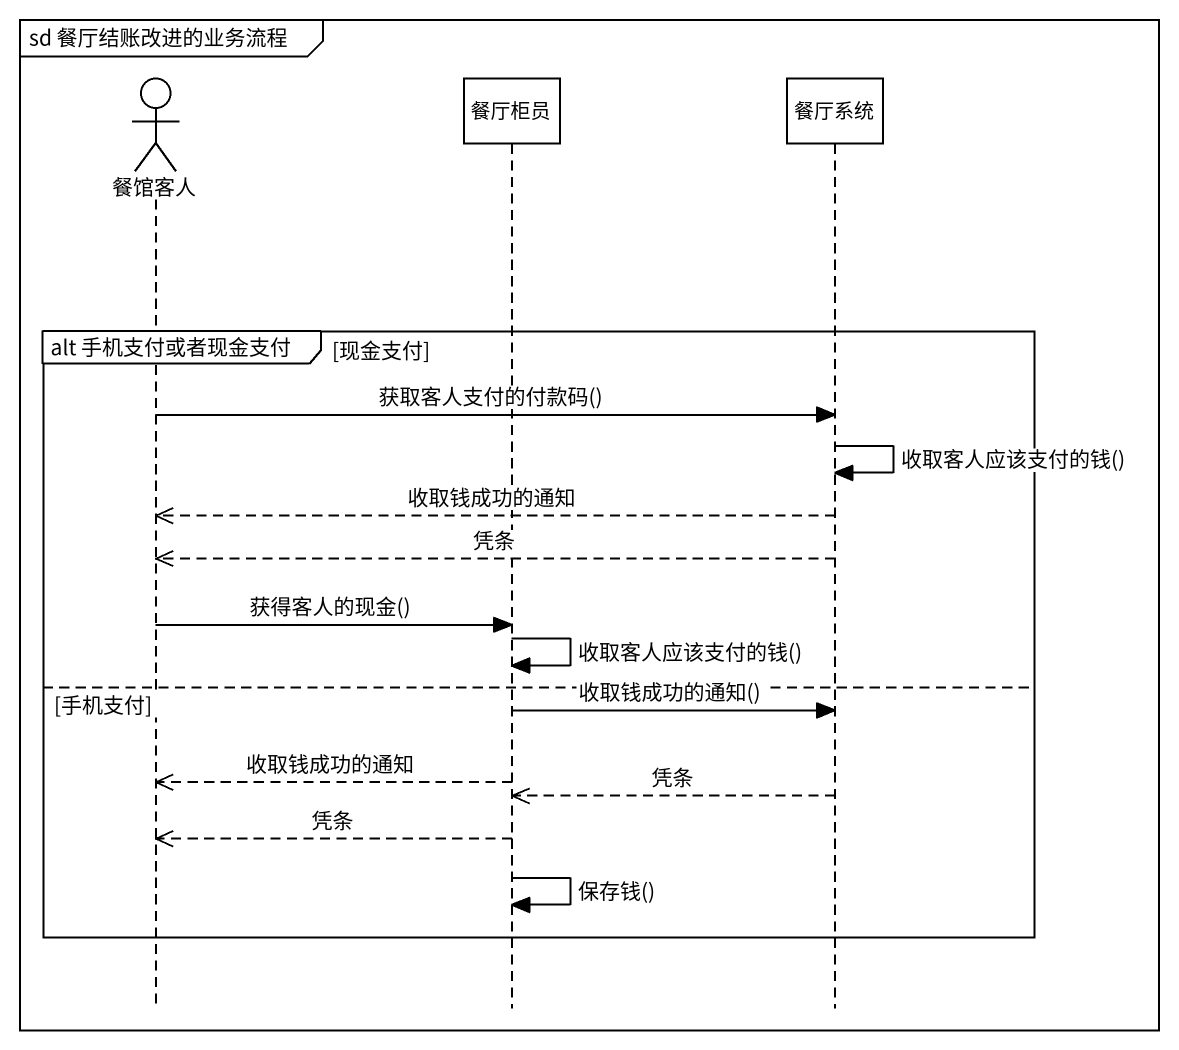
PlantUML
@startuml
mainframe sd 餐厅结账改进的业务流程
hide footbox
actor 餐馆客人
participant 餐厅柜员
participant 餐厅系统

group alt 手机支付或者现金支付 [现金支付]
  餐馆客人 -> 餐厅系统 : 获取客人支付的付款码()
  餐厅系统 -> 餐厅系统 : 收取客人应该支付的钱()
  餐厅系统 -->> 餐馆客人 : 收取钱成功的通知
  餐厅系统 -->> 餐馆客人 : 凭条
  餐馆客人 -> 餐厅柜员 : 获得客人的现金()
  餐厅柜员 -> 餐厅柜员 : 收取客人应该支付的钱()
else 手机支付
  餐厅柜员 -> 餐厅系统 : 收取钱成功的通知()
  餐厅柜员 -->> 餐馆客人 : 收取钱成功的通知
  餐厅系统 -->> 餐厅柜员 : 凭条
  餐厅柜员 -->> 餐馆客人 : 凭条
  餐厅柜员 -> 餐厅柜员 : 保存钱()
end
@enduml
